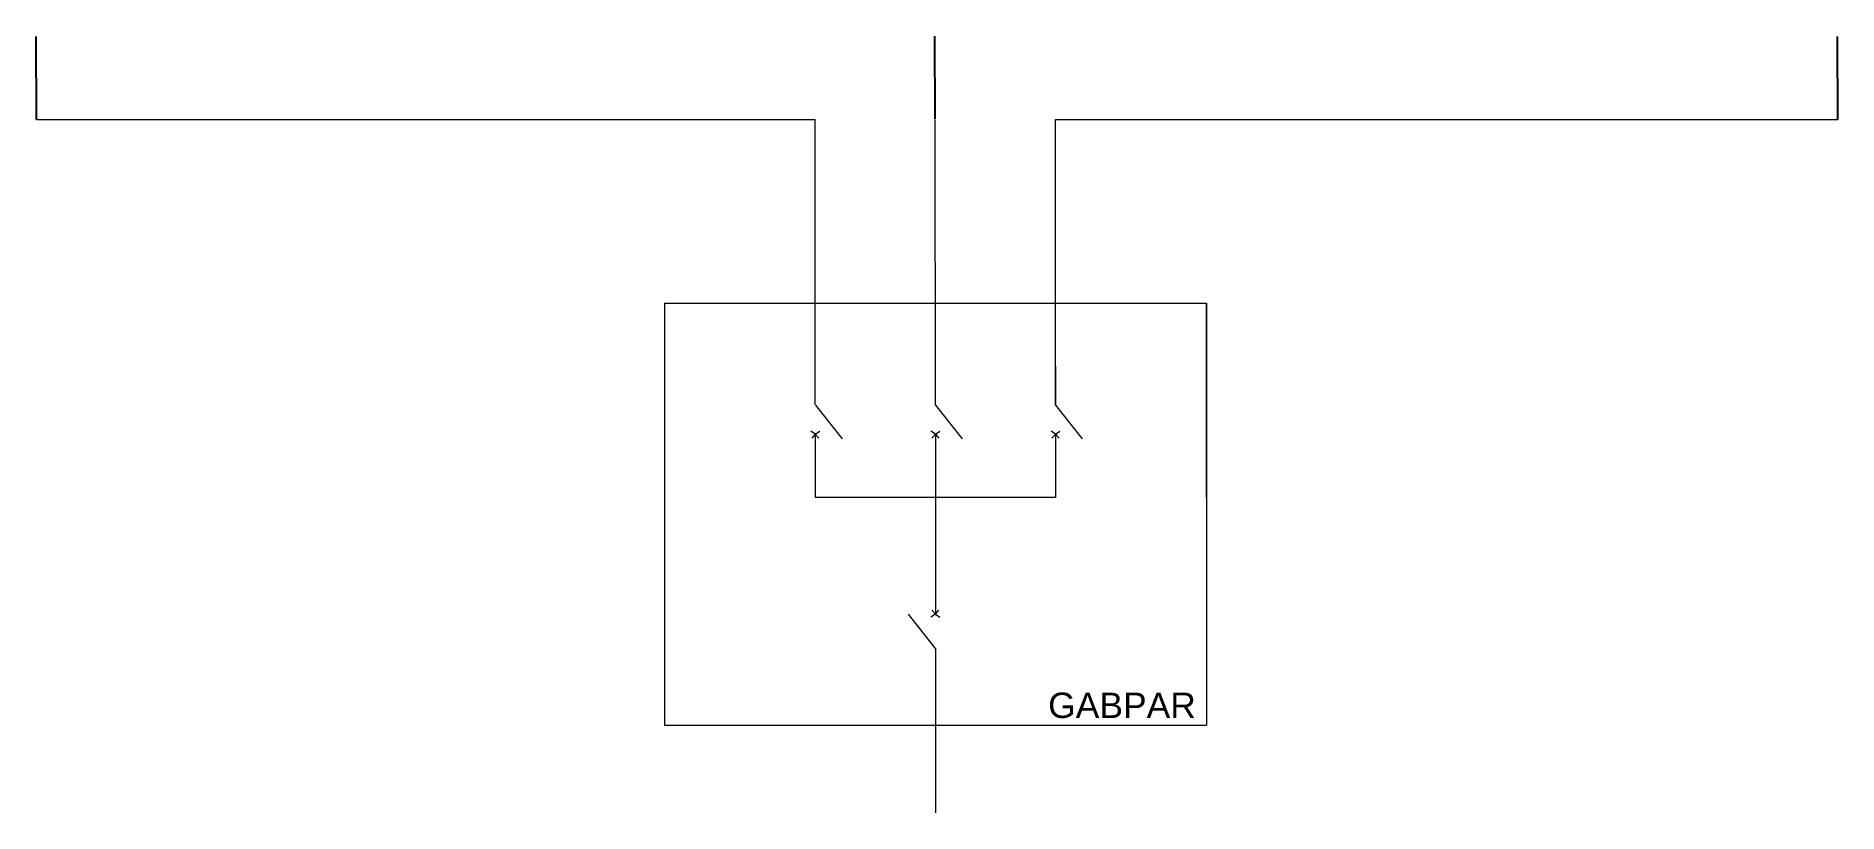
# Model space of a CAD drawing. Header units: millimetres. Extents: x -142 to 142, y 0 to 122.
import ezdxf

# ---------------------------------------------------------------- set-up
doc = ezdxf.new("R2010")
doc.units = ezdxf.units.MM
doc.layers.add('ACOT', color=7, linetype='Continuous')
doc.styles.get("Standard").update_dxf_attribs({"font": 'arial.ttf'})

msp = doc.modelspace()

# ---------------------------------------------------------------- linework, layer by layer
for p, q in [((-141.75, 109.33), (-141.82, 122.4)), ((-0.02, 109.41), (-0.08, 122.48)), ((142.32, 109.33), (142.25, 122.4))]:
    msp.add_line(p, q)
at = {"color": 0, "lineweight": 18}
for p, q in [((-141.75, 109.33), (-18.95, 109.33)), ((18.95, 109.33), (142.32, 109.33))]:
    msp.add_line(p, q, dxfattribs=at)
at = {"color": 7, "lineweight": 18}
for p, q in [((-18.95, 64.33), (-18.95, 109.33)), ((18.95, 64.31), (18.95, 109.33)), ((42.75, 49.73), (42.75, 80.38)), ((42.75, 80.38), (42.75, 13.82)), ((18.94, 49.73), (-18.94, 49.73)), ((0, 49.73), (0, 31.35)), ((0, 25.95), (0, 23.1))]:
    msp.add_line(p, q, dxfattribs=at)
at = {"color": 0, "linetype": 'ByBlock', "lineweight": 18, "transparency": 16777216}
msp.add_line((0.01, 64.31), (-0.02, 109.34), dxfattribs=at)
at = {"lineweight": 18}
for p, q in [((-42.73, 80.38), (-42.73, 13.82)), ((-42.73, 80.38), (42.75, 80.38)), ((18.95, 70.37), (18.95, 64.31)), ((-18.93, 64.31), (-14.72, 58.97)), ((0.01, 64.31), (4.22, 58.97)), ((18.95, 64.31), (23.16, 58.97)), ((-18.95, 59.74), (-19.65, 60.21)), ((-18.95, 59.74), (-19.5, 59.11)), ((-18.95, 59.74), (-18.25, 60.21)), ((-18.95, 59.74), (-18.39, 59.11)), ((-18.95, 59.74), (-18.94, 49.73)), ((-0.01, 59.74), (-0.71, 60.21)), ((-0.01, 59.74), (-0.56, 59.11)), ((-0.01, 59.74), (0.69, 60.21)), ((-0.01, 59.74), (0.55, 59.11)), ((-0.01, 59.74), (0, 49.73)), ((18.93, 59.74), (18.23, 60.21)), ((18.93, 59.74), (18.38, 59.11)), ((18.93, 59.74), (19.63, 60.21)), ((18.93, 59.74), (18.94, 49.73)), ((18.93, 59.74), (19.49, 59.11)), ((0, 25.95), (-4.26, 31.35)), ((0, 31.35), (-0.7, 30.88)), ((0, 31.35), (-0.56, 31.98)), ((0, 31.35), (-0.56, 31.98)), ((0, 31.35), (0.56, 31.98)), ((0, 31.35), (0.7, 30.88)), ((-42.73, 13.82), (42.75, 13.82))]:
    msp.add_line(p, q, dxfattribs=at)
at = {"layer": 'ACOT', "color": 0, "lineweight": 18}
msp.add_line((0, 25.95), (0, 0), dxfattribs=at)

# ---------------------------------------------------------------- texts
at = {"color": 0, "lineweight": 18}
msp.add_text('GABPAR', height=4, dxfattribs=at).set_placement((17.78, 14.97))

doc.saveas('drawing.dxf')
